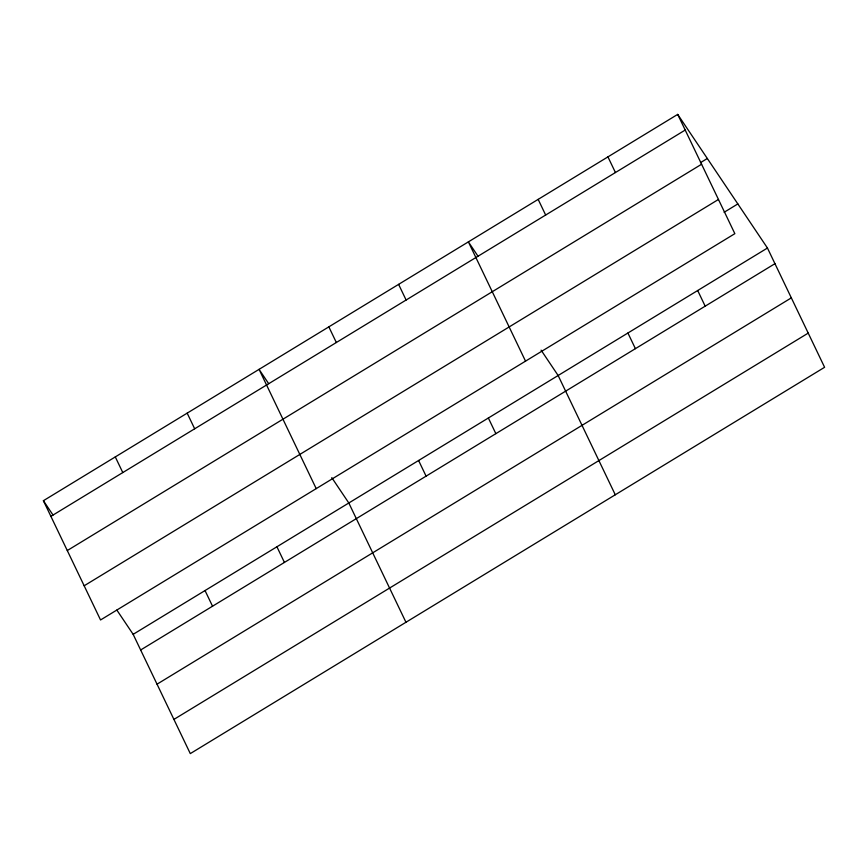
<?xml version="1.0" encoding="UTF-8"?>
<svg xmlns="http://www.w3.org/2000/svg" width="868" height="868" viewBox="0 0 868 868"><rect width="100%" height="100%" fill="white"/><g stroke="black" fill="none" stroke-linecap="round" stroke-linejoin="round"><path stroke-width="1.3" d="M677.702 114.392L734.849 233.666L100.547 619.969L43.4 500.706L677.702 114.392L767.453 248.031L824.6 367.294L190.298 753.608L133.151 634.334L116.865 610.085M50.897 516.351L685.21 130.048M700.465 162.674L707.322 158.497M67.281 550.551L701.594 164.236M84.163 585.781L718.465 199.466M724.118 212.291L737.843 203.926M133.151 634.334L767.453 248.031M140.649 649.991L774.95 263.677M157.032 684.179L791.334 297.876M173.915 719.409L808.216 333.106M478.008 256.212L468.384 241.879L525.531 361.142M541.1 350.151L558.135 375.508L615.282 494.782M268.689 383.689L259.065 369.356L316.212 488.63M331.782 477.639L348.817 502.995L405.953 622.258M43.4 500.706L53.024 515.039M697.688 290.52L705.185 306.176M607.936 156.891L615.434 172.537M627.911 333.019L635.409 348.665M538.16 199.38L545.657 215.036M488.358 418.007L495.856 433.653M398.607 284.368L406.115 300.024M418.593 460.496L426.09 476.152M328.842 326.867L336.339 342.513M276.925 546.775L284.422 562.431M187.173 413.135L194.671 428.792M205.032 590.555L212.541 606.211M115.292 456.926L122.789 472.572"/></g></svg>
